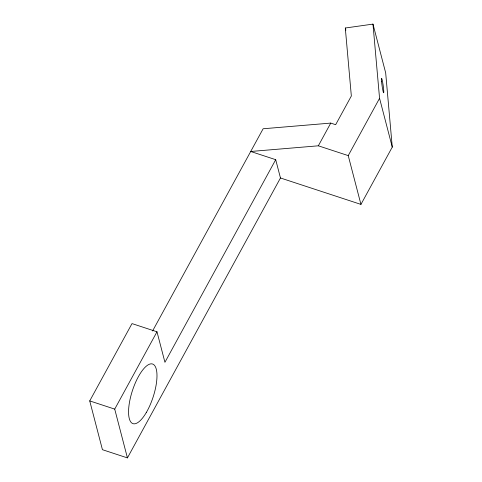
<?xml version="1.0" encoding="UTF-8"?>
<svg xmlns="http://www.w3.org/2000/svg" width="482" height="482" viewBox="0 0 482 482"><rect width="100%" height="100%" fill="white"/><g stroke="black" fill="none" stroke-linecap="round" stroke-linejoin="round"><path stroke-width="0.72" d="M280.464 177.978L127.429 457.9L102.437 449.694L89.73 400.91L132.002 323.597L156.993 331.797L164.934 362.289L275.704 159.687L250.712 151.481L318.343 145.805L348.233 155.614L360.94 204.398L280.464 177.978L275.704 159.687M152.571 330.989L263.13 128.766L330.76 123.091L335.659 124.699L351.342 96.008L345.299 28.016L372.972 24.1L385.678 72.884L392.27 147.094L360.94 204.398M127.429 457.9L114.722 409.116L156.993 331.797M318.343 145.805L330.76 123.091M348.233 155.614L379.563 98.31L372.972 24.1M89.73 400.91L114.722 409.116M379.563 98.31L392.27 147.094M345.299 28.016L345.871 30.197M146.245 412.616A31.39 10.839 -71.8 0 0 152.957 364.169A31.39 10.839 -71.8 0 0 129.098 404.723A31.39 10.839 -71.8 0 0 146.245 412.616M381.569 81.446A7.284 0.56 81.9 0 0 383.582 92.785A7.284 0.56 81.9 0 0 382.708 82.561A7.284 0.56 81.9 0 0 381.569 81.446"/></g></svg>
